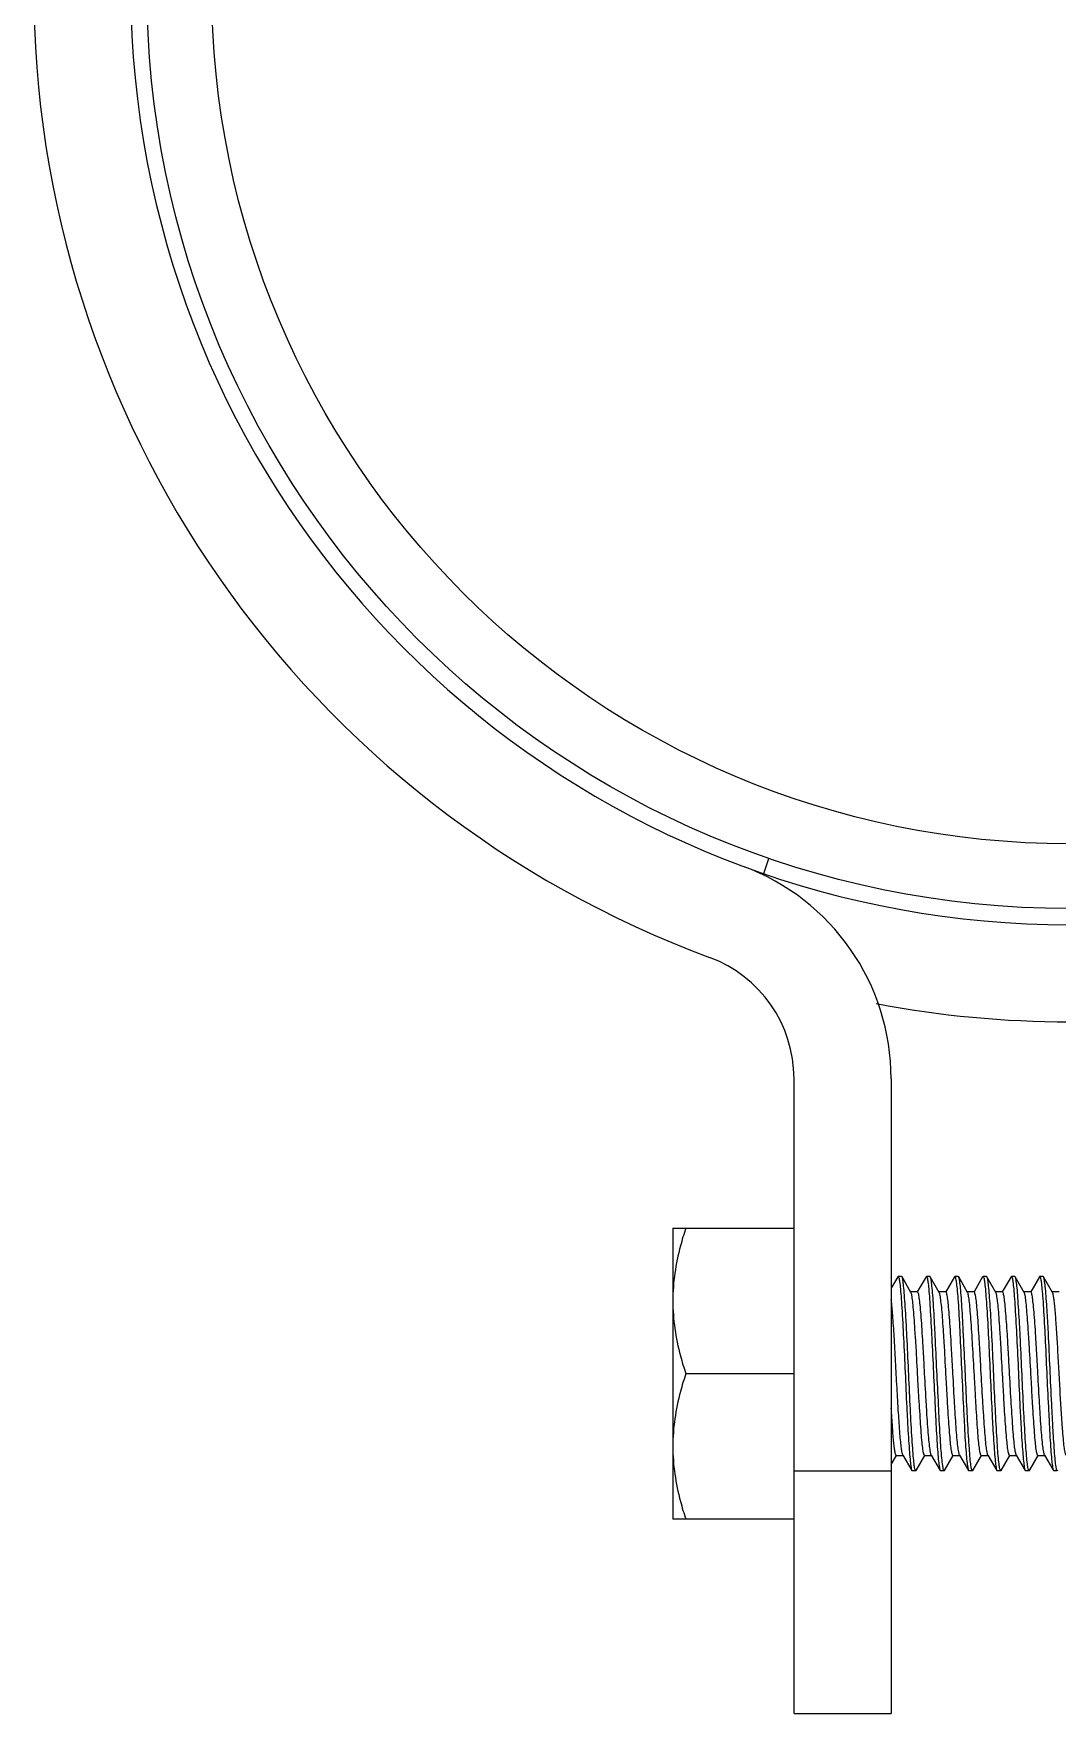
# Model space of a CAD drawing. Extents: x 27938 to 1042331, y -235042 to 1535213.
# Drawn here: x 722256 to 722991, y 763629 to 764835 of the extents above; entities that cross this region are included whole.
import ezdxf

# ---------------------------------------------------------------- set-up
doc = ezdxf.new("R2010")
doc.units = 0
doc.header["$LTSCALE"] = 1000
doc.header["$MEASUREMENT"] = 0

msp = doc.modelspace()

# ---------------------------------------------------------------- linework, layer by layer
at = {"linetype": 'Continuous'}
for p, q in [((722780.4, 764232.1), (722784.2, 764243)), ((722802.3, 763629.1), (722802.3, 764084.8)), ((722872, 764084.8), (722872, 763629.1)), ((722715.2, 763977.6), (722802.3, 763977.6)), ((722715.2, 763977.6), (722715.2, 763768.5)), ((722876.6, 763942.5), (722872, 763934.4)), ((722876.6, 763942.5), (722876.9, 763942.7)), ((722879.4, 763942.7), (722876.9, 763942.7)), ((722879.4, 763942.7), (722876.9, 763942.7)), ((722876.9, 763942.7), (722876.9, 763942.7)), ((722879.7, 763942.5), (722879.4, 763942.7)), ((722886.1, 763931.4), (722879.7, 763942.5)), ((722897, 763942.5), (722890.7, 763931.7)), ((722897, 763942.5), (722897.2, 763942.7)), ((722899.8, 763942.7), (722897.2, 763942.7)), ((722899.8, 763942.7), (722897.2, 763942.7)), ((722897.2, 763942.7), (722897.3, 763942.7)), ((722900, 763942.5), (722899.8, 763942.7)), ((722906.4, 763931.4), (722900, 763942.5)), ((722917.3, 763942.5), (722911.1, 763931.7)), ((722917.3, 763942.5), (722917.6, 763942.7)), ((722920.1, 763942.7), (722917.6, 763942.7)), ((722920.1, 763942.7), (722917.6, 763942.7)), ((722917.6, 763942.7), (722917.6, 763942.7)), ((722920.4, 763942.5), (722920.1, 763942.7)), ((722926.8, 763931.4), (722920.4, 763942.5)), ((722937.6, 763942.5), (722931.4, 763931.7)), ((722937.6, 763942.5), (722937.9, 763942.7)), ((722940.4, 763942.7), (722937.9, 763942.7)), ((722940.4, 763942.7), (722937.9, 763942.7)), ((722937.9, 763942.7), (722937.9, 763942.7)), ((722940.7, 763942.5), (722940.4, 763942.7)), ((722947.1, 763931.4), (722940.7, 763942.5)), ((722958, 763942.5), (722951.7, 763931.7)), ((722958, 763942.5), (722958.2, 763942.7)), ((722960.8, 763942.7), (722958.2, 763942.7)), ((722960.8, 763942.7), (722958.2, 763942.7)), ((722958.2, 763942.7), (722958.3, 763942.7)), ((722961, 763942.5), (722960.8, 763942.7)), ((722967.4, 763931.4), (722961, 763942.5)), ((722978.3, 763942.5), (722972.1, 763931.7)), ((722978.3, 763942.5), (722978.5, 763942.7)), ((722981.1, 763942.7), (722978.5, 763942.7)), ((722981.1, 763942.7), (722978.5, 763942.7)), ((722978.5, 763942.7), (722978.6, 763942.7)), ((722981.3, 763942.5), (722981.1, 763942.7)), ((722987.8, 763931.4), (722981.3, 763942.5)), ((722890.9, 763931.7), (722886, 763931.7)), ((722911.2, 763931.7), (722906.3, 763931.7)), ((722931.5, 763931.7), (722926.6, 763931.7)), ((722926.9, 763931.1), (722926.8, 763931.4)), ((722951.8, 763931.7), (722946.9, 763931.7)), ((722972.2, 763931.7), (722967.3, 763931.7)), ((722992.5, 763931.7), (722987.6, 763931.7)), ((722802.3, 763873), (722724.5, 763873)), ((722872, 763807.7), (722875.8, 763814.3)), ((722875.6, 763814.3), (722880.5, 763814.3)), ((722880.4, 763814.6), (722886.8, 763803.5)), ((722886.8, 763803.5), (722887.1, 763803.3)), ((722889.9, 763803.5), (722889.6, 763803.3)), ((722889.9, 763803.5), (722896.1, 763814.3)), ((722896, 763814.3), (722900.9, 763814.3)), ((722900.7, 763814.6), (722907.1, 763803.5)), ((722907.1, 763803.5), (722907.4, 763803.3)), ((722910.2, 763803.5), (722909.9, 763803.3)), ((722910.2, 763803.5), (722916.4, 763814.3)), ((722916.3, 763814.3), (722921.2, 763814.3)), ((722921, 763814.6), (722927.5, 763803.5)), ((722927.5, 763803.5), (722927.7, 763803.3)), ((722930.5, 763803.5), (722930.3, 763803.3)), ((722930.5, 763803.5), (722936.7, 763814.3)), ((722936.6, 763814.3), (722941.5, 763814.3)), ((722941.4, 763814.6), (722947.8, 763803.5)), ((722947.8, 763803.5), (722948, 763803.3)), ((722950.8, 763803.5), (722950.6, 763803.3)), ((722950.8, 763803.5), (722957.1, 763814.3)), ((722957, 763814.3), (722961.9, 763814.3)), ((722961.7, 763814.6), (722968.1, 763803.5)), ((722968.1, 763803.5), (722968.4, 763803.3)), ((722971.2, 763803.5), (722970.9, 763803.3)), ((722971.2, 763803.5), (722977.4, 763814.3)), ((722977.3, 763814.3), (722982.2, 763814.3)), ((722982, 763814.6), (722988.4, 763803.5)), ((722988.4, 763803.5), (722988.7, 763803.3)), ((722991.1, 763803.4), (722990.9, 763803.6)), ((722991.5, 763803.5), (722991.2, 763803.3)), ((722802.3, 763803.3), (722872, 763803.3)), ((722889.6, 763803.3), (722887.1, 763803.3)), ((722889.6, 763803.3), (722887.1, 763803.3)), ((722889.6, 763803.3), (722889.6, 763803.3)), ((722909.9, 763803.3), (722907.4, 763803.3)), ((722909.9, 763803.3), (722907.4, 763803.3)), ((722909.9, 763803.3), (722909.9, 763803.3)), ((722930.3, 763803.3), (722927.7, 763803.3)), ((722930.3, 763803.3), (722927.7, 763803.3)), ((722930.3, 763803.3), (722930.2, 763803.3)), ((722950.6, 763803.3), (722948, 763803.3)), ((722950.6, 763803.3), (722948, 763803.3)), ((722950.6, 763803.3), (722950.5, 763803.3)), ((722970.9, 763803.3), (722968.4, 763803.3)), ((722970.9, 763803.3), (722968.4, 763803.3)), ((722970.9, 763803.3), (722970.9, 763803.3)), ((722990.9, 763803.3), (722988.7, 763803.3)), ((722990.9, 763803.3), (722988.7, 763803.3)), ((722802.3, 763768.5), (722715.2, 763768.5)), ((722802.3, 763629.1), (722872, 763629.1))]:
    msp.add_line(p, q, dxfattribs=at)
for radius in [662.1, 615.6]:
    msp.add_circle((722999.7, 764869.1), radius, dxfattribs=at)
for centre, radius, start, end in [((722999.7, 764869.1), 743.4, 110.3175, 249.6825), ((722999.7, 764869.1), 673.7, 109, 71), ((722709.3, 764084.8), 162.6, 0, 69.6825), ((722709.3, 764084.8), 92.9, 0, 69.6825), ((722999.7, 764869.1), 743.4, 259.2619, 280.7381)]:
    msp.add_arc(centre, radius, start, end, dxfattribs=at)
for points, knots in [([(722724.5, 763977.6), (722723.1, 763973.3), (722717.9, 763956.4), (722715.2, 763938.6), (722715.2, 763925.3)], [0, 0, 0, 0, 0.251892, 1, 1, 1, 1]), ([(722876.9, 763942.7), (722877, 763942.7), (722877.2, 763942.5), (722877.3, 763942.2), (722877.4, 763942)], [0, 0, 0, 0, 0.146246, 1, 1, 1, 1]), ([(722877.4, 763942), (722877.7, 763941), (722878.1, 763938.3), (722878.6, 763933.2), (722879.2, 763926.1), (722880, 763913.4), (722881, 763894.7), (722882.1, 763870.8), (722883, 763850.5), (722883.8, 763835.3), (722884.4, 763825.4), (722885, 763817.2), (722885.5, 763810.8), (722886.1, 763806.5), (722886.4, 763804.2), (722886.8, 763803.5)], [0, 0, 0, 0, 0.021868, 0.059293, 0.111148, 0.175758, 0.334416, 0.514504, 0.692433, 0.773207, 0.844889, 0.905123, 0.951944, 0.983855, 1, 1, 1, 1]), ([(722889.1, 763804.1), (722888.8, 763805), (722888.4, 763807.8), (722887.9, 763812.9), (722887.3, 763820), (722886.5, 763832.7), (722885.5, 763851.3), (722884.4, 763875.2), (722883.5, 763895.5), (722882.7, 763910.8), (722882.1, 763920.6), (722881.5, 763928.8), (722881, 763935.3), (722880.4, 763939.6), (722880.1, 763941.8), (722879.7, 763942.5)], [0, 0, 0, 0, 0.021893, 0.059337, 0.111209, 0.175831, 0.334488, 0.514558, 0.692467, 0.773229, 0.8449, 0.905129, 0.951948, 0.983856, 1, 1, 1, 1]), ([(722897.3, 763942.7), (722897.3, 763942.7), (722897.5, 763942.5), (722897.6, 763942.2), (722897.7, 763942)], [0, 0, 0, 0, 0.147522, 1, 1, 1, 1]), ([(722897.7, 763942), (722898, 763941), (722898.4, 763938.3), (722899, 763933.2), (722899.5, 763926.1), (722900.3, 763913.4), (722901.3, 763894.8), (722902.4, 763870.9), (722903.4, 763850.6), (722904.1, 763835.3), (722904.7, 763825.5), (722905.3, 763817.2), (722905.8, 763810.8), (722906.4, 763806.5), (722906.8, 763804.2), (722907.1, 763803.5)], [0, 0, 0, 0, 0.02168, 0.058952, 0.110694, 0.175227, 0.333837, 0.514005, 0.692077, 0.772934, 0.8447, 0.905011, 0.95189, 0.983838, 1, 1, 1, 1]), ([(722909.5, 763804.1), (722909.2, 763805), (722908.8, 763807.8), (722908.2, 763812.9), (722907.6, 763820), (722906.8, 763832.7), (722905.9, 763851.3), (722904.7, 763875.2), (722903.8, 763895.5), (722903, 763910.8), (722902.4, 763920.6), (722901.9, 763928.8), (722901.3, 763935.3), (722900.7, 763939.6), (722900.4, 763941.8), (722900, 763942.5)], [0, 0, 0, 0, 0.021869, 0.059298, 0.111159, 0.175773, 0.334425, 0.514513, 0.692436, 0.773203, 0.844885, 0.905123, 0.951945, 0.983855, 1, 1, 1, 1]), ([(722917.6, 763942.7), (722917.6, 763942.7), (722917.9, 763942.5), (722918, 763942.2), (722918, 763942)], [0, 0, 0, 0, 0.146192, 1, 1, 1, 1]), ([(722918, 763942), (722918.3, 763941), (722918.7, 763938.3), (722919.3, 763933.2), (722919.9, 763926.1), (722920.7, 763913.3), (722921.6, 763894.7), (722922.7, 763870.8), (722923.7, 763850.5), (722924.5, 763835.3), (722925, 763825.4), (722925.6, 763817.2), (722926.1, 763810.8), (722926.8, 763806.5), (722927.1, 763804.2), (722927.5, 763803.5)], [0, 0, 0, 0, 0.021875, 0.059308, 0.111172, 0.175789, 0.334441, 0.514524, 0.692444, 0.773209, 0.844888, 0.905124, 0.951946, 0.983855, 1, 1, 1, 1]), ([(722929.8, 763804), (722929.5, 763805), (722929.1, 763807.7), (722928.5, 763812.8), (722928, 763819.9), (722927.1, 763832.6), (722926.2, 763851.2), (722925.1, 763875.1), (722924.1, 763895.4), (722923.3, 763910.7), (722922.8, 763920.6), (722922.2, 763928.8), (722921.7, 763935.3), (722921.1, 763939.6), (722920.7, 763941.8), (722920.4, 763942.5)], [0, 0, 0, 0, 0.021696, 0.058981, 0.110733, 0.175273, 0.333889, 0.51405, 0.692109, 0.772959, 0.844718, 0.905021, 0.951895, 0.98384, 1, 1, 1, 1]), ([(722937.9, 763942.7), (722938, 763942.7), (722938.2, 763942.5), (722938.3, 763942.2), (722938.4, 763942)], [0, 0, 0, 0, 0.146067, 1, 1, 1, 1]), ([(722938.4, 763942), (722938.7, 763941), (722939.1, 763938.3), (722939.6, 763933.2), (722940.2, 763926), (722941, 763913.3), (722942, 763894.7), (722943.1, 763870.8), (722944, 763850.5), (722944.8, 763835.3), (722945.4, 763825.4), (722946, 763817.2), (722946.5, 763810.8), (722947.1, 763806.5), (722947.4, 763804.2), (722947.8, 763803.5)], [0, 0, 0, 0, 0.021894, 0.059339, 0.111212, 0.175833, 0.334492, 0.514561, 0.69247, 0.773231, 0.844902, 0.905131, 0.951948, 0.983856, 1, 1, 1, 1]), ([(722950.1, 763804.1), (722949.8, 763805), (722949.4, 763807.8), (722948.8, 763812.9), (722948.3, 763820), (722947.5, 763832.7), (722946.5, 763851.3), (722945.4, 763875.2), (722944.5, 763895.5), (722943.7, 763910.8), (722943.1, 763920.6), (722942.5, 763928.8), (722942, 763935.3), (722941.4, 763939.6), (722941.1, 763941.8), (722940.7, 763942.5)], [0, 0, 0, 0, 0.021872, 0.059299, 0.111157, 0.175768, 0.334426, 0.51451, 0.692437, 0.773209, 0.84489, 0.905124, 0.951944, 0.983855, 1, 1, 1, 1]), ([(722958.3, 763942.7), (722958.3, 763942.7), (722958.5, 763942.5), (722958.6, 763942.2), (722958.7, 763942)], [0, 0, 0, 0, 0.14652, 1, 1, 1, 1]), ([(722958.7, 763942), (722959, 763941), (722959.4, 763938.3), (722960, 763933.2), (722960.5, 763926.1), (722961.3, 763913.4), (722962.3, 763894.7), (722963.4, 763870.8), (722964.3, 763850.5), (722965.1, 763835.3), (722965.7, 763825.4), (722966.3, 763817.2), (722966.8, 763810.8), (722967.4, 763806.5), (722967.7, 763804.2), (722968.1, 763803.5)], [0, 0, 0, 0, 0.021827, 0.05922, 0.111051, 0.175644, 0.334293, 0.514399, 0.692358, 0.77315, 0.84485, 0.9051, 0.951933, 0.983851, 1, 1, 1, 1]), ([(722970.4, 763804.1), (722970.1, 763805), (722969.7, 763807.8), (722969.2, 763812.9), (722968.6, 763820), (722967.8, 763832.7), (722966.8, 763851.3), (722965.7, 763875.2), (722964.8, 763895.5), (722964, 763910.8), (722963.4, 763920.6), (722962.8, 763928.8), (722962.3, 763935.3), (722961.7, 763939.6), (722961.4, 763941.8), (722961, 763942.5)], [0, 0, 0, 0, 0.021888, 0.05933, 0.1112, 0.17582, 0.334476, 0.514549, 0.692461, 0.773223, 0.844896, 0.905127, 0.951947, 0.983856, 1, 1, 1, 1]), ([(722978.6, 763942.7), (722978.6, 763942.7), (722978.9, 763942.5), (722978.9, 763942.2), (722979, 763942)], [0, 0, 0, 0, 0.147302, 1, 1, 1, 1]), ([(722979, 763942), (722979.3, 763941), (722979.7, 763938.3), (722980.3, 763933.2), (722980.8, 763926.1), (722981.7, 763913.4), (722982.6, 763894.8), (722983.7, 763870.9), (722984.7, 763850.6), (722985.5, 763835.3), (722986, 763825.5), (722986.6, 763817.2), (722987.1, 763810.8), (722987.7, 763806.5), (722988.1, 763804.2), (722988.4, 763803.5)], [0, 0, 0, 0, 0.021712, 0.059011, 0.110774, 0.175321, 0.333937, 0.514091, 0.692138, 0.77298, 0.844732, 0.90503, 0.9519, 0.983841, 1, 1, 1, 1]), ([(722990.9, 763803.6), (722990.6, 763804.4), (722990.2, 763806.8), (722989.6, 763811.4), (722989.1, 763818.2), (722988.5, 763826.8), (722987.9, 763837), (722987.1, 763852.8), (722986.1, 763873.5), (722985.2, 763894.2), (722984.4, 763909.8), (722983.8, 763919.9), (722983.2, 763928.4), (722982.7, 763935), (722982, 763939.5), (722981.7, 763941.8), (722981.3, 763942.5)], [0, 0, 0, 0, 0.017781, 0.051792, 0.101046, 0.163901, 0.238227, 0.321493, 0.50325, 0.684515, 0.767186, 0.840711, 0.902583, 0.950706, 0.983484, 1, 1, 1, 1]), ([(722715.2, 763925.3), (722715.2, 763912), (722717.9, 763894.2), (722723.1, 763877.2), (722724.5, 763873)], [0, 0, 0, 0, 0.748108, 1, 1, 1, 1]), ([(722880.4, 763814.6), (722880.1, 763815.1), (722879.7, 763816.8), (722879.2, 763819.9), (722878.7, 763824.5), (722878, 763832.9), (722877.1, 763845.9), (722876.1, 763863.2), (722875.1, 763881.5), (722874.2, 763898.9), (722873.2, 763913.6), (722872.4, 763922.4), (722872, 763926)], [0, 0, 0, 0, 0.015697, 0.044446, 0.085716, 0.138485, 0.272802, 0.433446, 0.603652, 0.765638, 0.902498, 1, 1, 1, 1]), ([(722896, 763814.3), (722895.8, 763814.3), (722895.5, 763814.8), (722895.1, 763816.1), (722894.6, 763819.2), (722894, 763824.2), (722893.5, 763831.1), (722892.9, 763839.4), (722892.3, 763848.9), (722891.6, 763859.3), (722890.8, 763873.9), (722890.1, 763888.3), (722889.2, 763902), (722888.6, 763911), (722888, 763918.6), (722887.5, 763924.5), (722886.9, 763928.6), (722886.5, 763930.8), (722886.1, 763931.4)], [0, 0, 0, 0, 0.003456, 0.010692, 0.037889, 0.081613, 0.140407, 0.212192, 0.2944, 0.384075, 0.47799, 0.664972, 0.751304, 0.828651, 0.894236, 0.945722, 0.981321, 1, 1, 1, 1]), ([(722900.7, 763814.6), (722900.3, 763815.2), (722900, 763817.4), (722899.4, 763821.5), (722898.8, 763827.5), (722898.2, 763835.1), (722897.6, 763844), (722896.8, 763857.8), (722896, 763872.2), (722895.2, 763886.7), (722894.6, 763897.1), (722894, 763906.6), (722893.4, 763915), (722892.8, 763921.8), (722892.2, 763926.8), (722891.7, 763929.9), (722891.3, 763931.3), (722891, 763931.7), (722890.9, 763931.7)], [0, 0, 0, 0, 0.01868, 0.054278, 0.105764, 0.171348, 0.248694, 0.335026, 0.52201, 0.615925, 0.705601, 0.787808, 0.859593, 0.918386, 0.962109, 0.989306, 0.996546, 1, 1, 1, 1]), ([(722916.3, 763814.3), (722916.2, 763814.3), (722915.9, 763814.8), (722915.5, 763816.1), (722914.9, 763819.2), (722914.4, 763824.2), (722913.8, 763831.1), (722913.2, 763839.4), (722912.6, 763848.9), (722912, 763859.3), (722911.2, 763873.9), (722910.4, 763888.3), (722909.6, 763902), (722909, 763911), (722908.4, 763918.6), (722907.8, 763924.5), (722907.2, 763928.6), (722906.8, 763930.8), (722906.4, 763931.4)], [0, 0, 0, 0, 0.003455, 0.010693, 0.037891, 0.081614, 0.140407, 0.212192, 0.2944, 0.384075, 0.47799, 0.664974, 0.751306, 0.828653, 0.894237, 0.945722, 0.98132, 1, 1, 1, 1]), ([(722921, 763814.6), (722920.7, 763815.2), (722920.3, 763817.4), (722919.7, 763821.5), (722919.1, 763827.5), (722918.5, 763835.1), (722917.9, 763844), (722917.1, 763857.8), (722916.3, 763872.2), (722915.5, 763886.7), (722914.9, 763897.1), (722914.3, 763906.6), (722913.7, 763915), (722913.1, 763921.8), (722912.6, 763926.8), (722912, 763929.9), (722911.6, 763931.3), (722911.3, 763931.7), (722911.2, 763931.7)], [0, 0, 0, 0, 0.018679, 0.054277, 0.105763, 0.171348, 0.248695, 0.335027, 0.52201, 0.615925, 0.7056, 0.787807, 0.859593, 0.918386, 0.96211, 0.989308, 0.996544, 1, 1, 1, 1]), ([(722936.6, 763814.3), (722936.5, 763814.3), (722936.2, 763814.8), (722935.8, 763816.1), (722935.3, 763819.1), (722934.7, 763824), (722934.1, 763830.7), (722933.6, 763838.8), (722933, 763848.1), (722932.4, 763858.4), (722931.6, 763872.7), (722930.6, 763890), (722929.6, 763906.3), (722928.8, 763917.4), (722928.2, 763923.6), (722927.6, 763928), (722927.2, 763930.3), (722926.9, 763931.1)], [0, 0, 0, 0, 0.003398, 0.010481, 0.037063, 0.079811, 0.137346, 0.207687, 0.288384, 0.376611, 0.469274, 0.654855, 0.819309, 0.886268, 0.939811, 0.978111, 1, 1, 1, 1]), ([(722941.4, 763814.6), (722941, 763815.2), (722940.6, 763817.4), (722940, 763821.5), (722939.5, 763827.5), (722938.9, 763835.1), (722938.3, 763844), (722937.4, 763857.8), (722936.6, 763872.2), (722935.8, 763886.7), (722935.2, 763897.1), (722934.6, 763906.6), (722934, 763915), (722933.4, 763921.8), (722932.9, 763926.8), (722932.3, 763929.9), (722931.9, 763931.3), (722931.6, 763931.7), (722931.5, 763931.7)], [0, 0, 0, 0, 0.01868, 0.054279, 0.105766, 0.17135, 0.248697, 0.335029, 0.522011, 0.615926, 0.705601, 0.78781, 0.859595, 0.918388, 0.962111, 0.989307, 0.996546, 1, 1, 1, 1]), ([(722957, 763814.3), (722956.8, 763814.3), (722956.5, 763814.8), (722956.1, 763816.1), (722955.6, 763819.2), (722955, 763824.2), (722954.4, 763831.1), (722953.8, 763839.4), (722953.2, 763848.9), (722952.6, 763859.3), (722951.8, 763873.9), (722951, 763888.3), (722950.2, 763902), (722949.6, 763911), (722949, 763918.6), (722948.5, 763924.5), (722947.8, 763928.6), (722947.5, 763930.8), (722947.1, 763931.4)], [0, 0, 0, 0, 0.003456, 0.010692, 0.037889, 0.081613, 0.140406, 0.212192, 0.294399, 0.384075, 0.477989, 0.664972, 0.751304, 0.828651, 0.894236, 0.945722, 0.981321, 1, 1, 1, 1]), ([(722961.5, 763815.2), (722961.2, 763816.1), (722960.7, 763818.7), (722960.2, 763823.3), (722959.6, 763829.7), (722958.8, 763840.9), (722957.8, 763857.2), (722956.8, 763874.4), (722956.1, 763888.5), (722955.5, 763898.6), (722954.9, 763907.8), (722954.3, 763915.7), (722953.7, 763922.3), (722953.2, 763927), (722952.7, 763930), (722952.3, 763931.3), (722952, 763931.7), (722951.8, 763931.7)], [0, 0, 0, 0, 0.024737, 0.065402, 0.120735, 0.188882, 0.353983, 0.53832, 0.629884, 0.716845, 0.796224, 0.865309, 0.92175, 0.963653, 0.989702, 0.996649, 1, 1, 1, 1]), ([(722977.3, 763814.3), (722977.2, 763814.3), (722976.9, 763814.8), (722976.5, 763816.1), (722975.9, 763819.2), (722975.4, 763824.2), (722974.8, 763831.1), (722974.2, 763839.4), (722973.6, 763848.9), (722973, 763859.3), (722972.2, 763873.9), (722971.4, 763888.3), (722970.5, 763902), (722969.9, 763911), (722969.3, 763918.6), (722968.8, 763924.5), (722968.2, 763928.6), (722967.8, 763930.8), (722967.4, 763931.4)], [0, 0, 0, 0, 0.003456, 0.010693, 0.037891, 0.081614, 0.140408, 0.212193, 0.2944, 0.384075, 0.47799, 0.664974, 0.751306, 0.828653, 0.894237, 0.945723, 0.981321, 1, 1, 1, 1]), ([(722982, 763814.6), (722981.7, 763815.2), (722981.3, 763817.4), (722980.7, 763821.5), (722980.1, 763827.5), (722979.5, 763835.1), (722978.9, 763844), (722978.1, 763857.8), (722977.3, 763872.2), (722976.5, 763886.7), (722975.9, 763897.1), (722975.3, 763906.6), (722974.7, 763915), (722974.1, 763921.8), (722973.5, 763926.8), (722973, 763929.9), (722972.6, 763931.3), (722972.3, 763931.7), (722972.2, 763931.7)], [0, 0, 0, 0, 0.018679, 0.054277, 0.105763, 0.171348, 0.248694, 0.335027, 0.52201, 0.615925, 0.7056, 0.787807, 0.859592, 0.918386, 0.96211, 0.989307, 0.996544, 1, 1, 1, 1]), ([(722997.3, 763814.6), (722997, 763815.2), (722996.6, 763817.3), (722996, 763821.1), (722995.5, 763826.8), (722994.3, 763840.6), (722993.4, 763858), (722992.2, 763878.3), (722991.4, 763893.6), (722990.5, 763907.4), (722989.8, 763917.4), (722989.2, 763923.9), (722988.7, 763927.3), (722988.3, 763929.7), (722988, 763931), (722987.8, 763931.4)], [0, 0, 0, 0, 0.017852, 0.051664, 0.100534, 0.162875, 0.407985, 0.545976, 0.68048, 0.801297, 0.899285, 0.937334, 0.967097, 0.988058, 1, 1, 1, 1]), ([(722724.5, 763873), (722723.1, 763868.8), (722717.9, 763851.8), (722715.2, 763834), (722715.2, 763820.7)], [0, 0, 0, 0, 0.251892, 1, 1, 1, 1]), ([(722875.6, 763814.3), (722875.4, 763814.3), (722875, 763815.4), (722874.6, 763817), (722874.2, 763820), (722873.8, 763823.9), (722873.3, 763828.9), (722872.7, 763837.1), (722872.3, 763843.7), (722872, 763848.4)], [0, 0, 0, 0, 0.021802, 0.074827, 0.160247, 0.276725, 0.42207, 0.593424, 1, 1, 1, 1]), ([(722715.2, 763820.7), (722715.2, 763807.5), (722717.9, 763789.7), (722723.1, 763772.7), (722724.5, 763768.5)], [0, 0, 0, 0, 0.748108, 1, 1, 1, 1]), ([(722889.6, 763803.3), (722889.5, 763803.3), (722889.3, 763803.5), (722889.2, 763803.8), (722889.1, 763804.1)], [0, 0, 0, 0, 0.146075, 1, 1, 1, 1]), ([(722909.9, 763803.3), (722909.9, 763803.3), (722909.6, 763803.5), (722909.5, 763803.8), (722909.5, 763804.1)], [0, 0, 0, 0, 0.146237, 1, 1, 1, 1]), ([(722930.2, 763803.3), (722930.2, 763803.3), (722929.9, 763803.5), (722929.9, 763803.8), (722929.8, 763804)], [0, 0, 0, 0, 0.147411, 1, 1, 1, 1]), ([(722950.5, 763803.3), (722950.5, 763803.3), (722950.3, 763803.5), (722950.2, 763803.8), (722950.1, 763804.1)], [0, 0, 0, 0, 0.14622, 1, 1, 1, 1]), ([(722970.9, 763803.3), (722970.8, 763803.3), (722970.6, 763803.5), (722970.5, 763803.8), (722970.4, 763804.1)], [0, 0, 0, 0, 0.146104, 1, 1, 1, 1]), ([(722991.2, 763803.3), (722991.2, 763803.3), (722991.2, 763803.3), (722991.1, 763803.4), (722991.1, 763803.4)], [0, 0, 0, 0, 0.450523, 1, 1, 1, 1])]:
    msp.add_open_spline(points, degree=3, knots=knots, dxfattribs=at)
msp.add_open_spline([(722961.7, 763814.6), (722961.6, 763814.8), (722961.5, 763815), (722961.5, 763815.2)], degree=3, dxfattribs=at)

doc.saveas('drawing.dxf')
